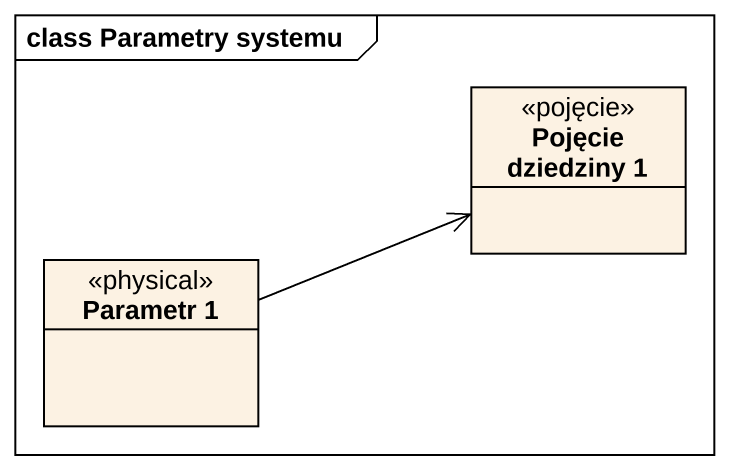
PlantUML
@startuml
mainframe class Parametry systemu
hide circle
hide empty members
class "Pojęcie dziedziny 1" as Pojęcie_dziedziny_1 <<pojęcie>>
class "Parametr 1" as Parametr_1 <<physical>>
Parametr_1 -right-> Pojęcie_dziedziny_1
@enduml
